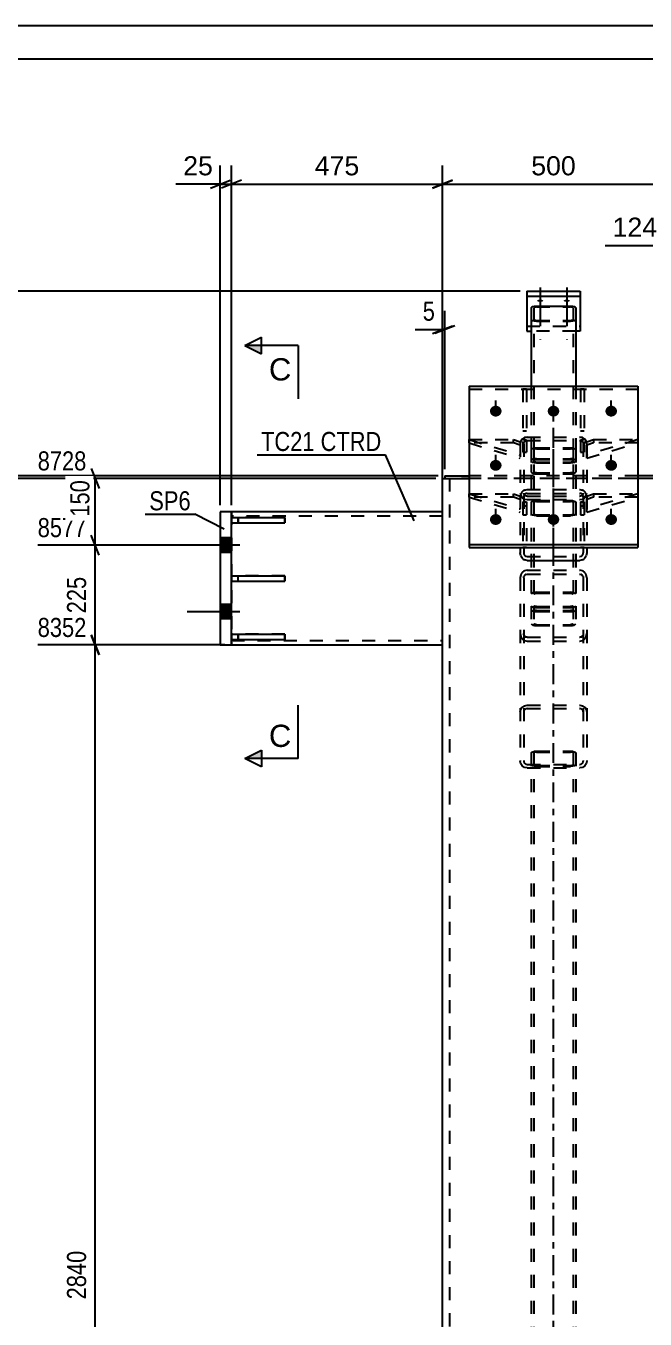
# Model space of a CAD drawing. Header units: millimetres. Extents: x -184 to 657, y -238 to 356.
# Drawn here: x -79.2 to 13.8, y 161.5 to 355.8 of the extents above; entities that cross this region are included whole.
import ezdxf

# ---------------------------------------------------------------- set-up
doc = ezdxf.new("R2010")
doc.units = ezdxf.units.MM
doc.linetypes.add('DXK_LINE_DOT2', pattern=[3.9198, 1.9599, -1.9599])
doc.linetypes.add('DXK_LINE_DOT3', pattern=[5.9187, 2.979, -0.9799, 0.9799, -0.9799])
doc.styles.add('Arial', font='ARIAL.TTF', dxfattribs={"height": 0.2})
doc.styles.add('Arial Narrow', font='ARIALN.TTF', dxfattribs={"height": 0.2})

# ---------------------------------------------------------------- blocks, each defined once
blk = doc.blocks.new('Unknown-284935071-1134')
at = {"color": 5, "linetype": 'Continuous'}
for p, q in [((657.12, 355.82), (-183.88, 355.82)), ((652.12, 350.82), (-178.88, 350.82))]:
    blk.add_line(p, q, dxfattribs=at)
blk = doc.blocks.new('Part-284935071-3666 - 3533')
at = {"color": 2, "linetype": 'Continuous'}
for p, q in [((-48.33, 273.21), (-40.33, 273.21)), ((-48.33, 273.21), (-48.33, 272.41)), ((-48.33, 272.41), (-40.33, 272.41)), ((-40.33, 273.21), (-40.33, 272.41))]:
    blk.add_line(p, q, dxfattribs=at)
at = {"color": 7, "linetype": 'DXK_LINE_DOT2'}
blk.add_line((-47.33, 272.41), (-47.33, 273.21), dxfattribs=at)
blk = doc.blocks.new('Bolt-284935071-3540 - 3533')
at = {"linetype": 'Continuous'}
for points in [[(-8.67, 297.13), (-8.85, 297.14), (-9.02, 297.2), (-9.18, 297.28), (-9.31, 297.39), (-9.42, 297.53), (-9.49, 297.69), (-9.53, 297.85), (-9.53, 298.03), (-9.49, 298.19), (-9.42, 298.35), (-9.31, 298.48), (-9.18, 298.6), (-9.02, 298.68), (-8.85, 298.74), (-8.67, 298.75), (-8.49, 298.74), (-8.31, 298.68), (-8.16, 298.6), (-8.02, 298.48), (-7.92, 298.35), (-7.84, 298.19), (-7.8, 298.03), (-7.8, 297.85), (-7.84, 297.69), (-7.92, 297.53), (-8.02, 297.39), (-8.16, 297.28), (-8.31, 297.2), (-8.49, 297.14)], [(0, 297.13), (-0.18, 297.14), (-0.35, 297.2), (-0.51, 297.28), (-0.64, 297.39), (-0.75, 297.53), (-0.82, 297.69), (-0.86, 297.85), (-0.86, 298.03), (-0.82, 298.19), (-0.75, 298.35), (-0.64, 298.48), (-0.51, 298.6), (-0.35, 298.68), (-0.18, 298.74), (0, 298.75), (0.18, 298.74), (0.35, 298.68), (0.51, 298.6), (0.64, 298.48), (0.75, 298.35), (0.82, 298.19), (0.86, 298.03), (0.86, 297.85), (0.82, 297.69), (0.75, 297.53), (0.64, 297.39), (0.51, 297.28), (0.35, 297.2), (0.18, 297.14)], [(8.67, 297.13), (8.49, 297.14), (8.31, 297.2), (8.16, 297.28), (8.02, 297.39), (7.92, 297.53), (7.84, 297.69), (7.8, 297.85), (7.8, 298.03), (7.84, 298.19), (7.92, 298.35), (8.02, 298.48), (8.16, 298.6), (8.31, 298.68), (8.49, 298.74), (8.67, 298.75), (8.85, 298.74), (9.02, 298.68), (9.18, 298.6), (9.31, 298.48), (9.42, 298.35), (9.49, 298.19), (9.53, 298.03), (9.53, 297.85), (9.49, 297.69), (9.42, 297.53), (9.31, 297.39), (9.18, 297.28), (9.02, 297.2), (8.85, 297.14)], [(-8.67, 288.98), (-8.85, 289), (-9.02, 289.05), (-9.18, 289.14), (-9.31, 289.25), (-9.42, 289.39), (-9.49, 289.54), (-9.53, 289.71), (-9.53, 289.88), (-9.49, 290.05), (-9.42, 290.2), (-9.31, 290.34), (-9.18, 290.45), (-9.02, 290.54), (-8.85, 290.59), (-8.67, 290.61), (-8.49, 290.59), (-8.31, 290.54), (-8.16, 290.45), (-8.02, 290.34), (-7.92, 290.2), (-7.84, 290.05), (-7.8, 289.88), (-7.8, 289.71), (-7.84, 289.54), (-7.92, 289.39), (-8.02, 289.25), (-8.16, 289.14), (-8.31, 289.05), (-8.49, 289)], [(8.67, 288.98), (8.49, 289), (8.31, 289.05), (8.16, 289.14), (8.02, 289.25), (7.92, 289.39), (7.84, 289.54), (7.8, 289.71), (7.8, 289.88), (7.84, 290.05), (7.92, 290.2), (8.02, 290.34), (8.16, 290.45), (8.31, 290.54), (8.49, 290.59), (8.67, 290.61), (8.85, 290.59), (9.02, 290.54), (9.18, 290.45), (9.31, 290.34), (9.42, 290.2), (9.49, 290.05), (9.53, 289.88), (9.53, 289.71), (9.49, 289.54), (9.42, 289.39), (9.31, 289.25), (9.18, 289.14), (9.02, 289.05), (8.85, 289)], [(-8.67, 280.84), (-8.85, 280.86), (-9.02, 280.91), (-9.18, 280.99), (-9.31, 281.11), (-9.42, 281.24), (-9.49, 281.4), (-9.53, 281.57), (-9.53, 281.74), (-9.49, 281.9), (-9.42, 282.06), (-9.31, 282.2), (-9.18, 282.31), (-9.02, 282.4), (-8.85, 282.45), (-8.67, 282.47), (-8.49, 282.45), (-8.31, 282.4), (-8.16, 282.31), (-8.02, 282.2), (-7.92, 282.06), (-7.84, 281.9), (-7.8, 281.74), (-7.8, 281.57), (-7.84, 281.4), (-7.92, 281.24), (-8.02, 281.11), (-8.16, 280.99), (-8.31, 280.91), (-8.49, 280.86)], [(0, 280.84), (-0.18, 280.86), (-0.35, 280.91), (-0.51, 280.99), (-0.64, 281.11), (-0.75, 281.24), (-0.82, 281.4), (-0.86, 281.57), (-0.86, 281.74), (-0.82, 281.9), (-0.75, 282.06), (-0.64, 282.2), (-0.51, 282.31), (-0.35, 282.4), (-0.18, 282.45), (0, 282.47), (0.18, 282.45), (0.35, 282.4), (0.51, 282.31), (0.64, 282.2), (0.75, 282.06), (0.82, 281.9), (0.86, 281.74), (0.86, 281.57), (0.82, 281.4), (0.75, 281.24), (0.64, 281.11), (0.51, 280.99), (0.35, 280.91), (0.18, 280.86)], [(8.67, 280.84), (8.49, 280.86), (8.31, 280.91), (8.16, 280.99), (8.02, 281.11), (7.92, 281.24), (7.84, 281.4), (7.8, 281.57), (7.8, 281.74), (7.84, 281.9), (7.92, 282.06), (8.02, 282.2), (8.16, 282.31), (8.31, 282.4), (8.49, 282.45), (8.67, 282.47), (8.85, 282.45), (9.02, 282.4), (9.18, 282.31), (9.31, 282.2), (9.42, 282.06), (9.49, 281.9), (9.53, 281.74), (9.53, 281.57), (9.49, 281.4), (9.42, 281.24), (9.31, 281.11), (9.18, 280.99), (9.02, 280.91), (8.85, 280.86)]]:
    blk.add_hatch(color=1, dxfattribs=at).paths.add_polyline_path(points)
at = {"color": 1, "linetype": 'Continuous'}
for p, q in [((-8.67, 297.14), (-8.67, 299.54)), ((0, 297.14), (0, 299.54)), ((8.67, 297.14), (8.67, 299.54)), ((-8.67, 289), (-8.67, 291.39)), ((8.67, 289), (8.67, 291.39)), ((-8.67, 280.85), (-8.67, 283.25)), ((0, 280.85), (0, 283.25)), ((8.67, 280.85), (8.67, 283.25))]:
    blk.add_line(p, q, dxfattribs=at)
blk = doc.blocks.new('Bolt-284935071-3544 - 3533')
at = {"linetype": 'Continuous'}
for points in [[(-2, 314.69), (-1.9, 314.68), (-1.81, 314.67), (-1.73, 314.66), (-1.65, 314.63), (-1.6, 314.61), (-1.56, 314.58), (-1.54, 314.54), (-1.54, 314.51), (-1.56, 314.48), (-1.6, 314.45), (-1.65, 314.42), (-1.73, 314.4), (-1.81, 314.38), (-1.9, 314.37), (-2, 314.37), (-2.1, 314.37), (-2.19, 314.38), (-2.27, 314.4), (-2.35, 314.42), (-2.4, 314.45), (-2.44, 314.48), (-2.46, 314.51), (-2.46, 314.54), (-2.44, 314.58), (-2.4, 314.61), (-2.35, 314.63), (-2.27, 314.66), (-2.19, 314.67), (-2.1, 314.68)], [(2, 314.69), (2.1, 314.68), (2.19, 314.67), (2.27, 314.66), (2.35, 314.63), (2.4, 314.61), (2.44, 314.58), (2.46, 314.54), (2.46, 314.51), (2.44, 314.48), (2.4, 314.45), (2.35, 314.42), (2.27, 314.4), (2.19, 314.38), (2.1, 314.37), (2, 314.37), (1.9, 314.37), (1.81, 314.38), (1.73, 314.4), (1.65, 314.42), (1.6, 314.45), (1.56, 314.48), (1.54, 314.51), (1.54, 314.54), (1.56, 314.58), (1.6, 314.61), (1.65, 314.63), (1.73, 314.66), (1.81, 314.67), (1.9, 314.68)]]:
    blk.add_hatch(color=1, dxfattribs=at).paths.add_polyline_path(points)
at = {"color": 1, "linetype": 'Continuous'}
for p, q in [((-2, 316.53), (-2, 312.58)), ((2, 316.53), (2, 312.58))]:
    blk.add_line(p, q, dxfattribs=at)
at = {"color": 1, "linetype": 'DXK_LINE_DOT2'}
for p, q in [((-2, 312.65), (-2, 308.71)), ((2, 312.65), (2, 308.71))]:
    blk.add_line(p, q, dxfattribs=at)
blk = doc.blocks.new('Bolt-284935071-3688 - 3533')
at = {"linetype": 'Continuous'}
for points in [[(-50, 278.91), (-50, 276.71), (-48.33, 276.71), (-48.33, 278.91)], [(-50, 278.91), (-50, 276.71), (-48.33, 276.71), (-48.33, 278.91)], [(-50, 268.91), (-50, 266.71), (-48.33, 266.71), (-48.33, 268.91)], [(-50, 268.91), (-50, 266.71), (-48.33, 266.71), (-48.33, 268.91)]]:
    blk.add_hatch(color=1, dxfattribs=at).paths.add_polyline_path(points)
at = {"color": 1, "linetype": 'Continuous'}
for p, q in [((-48.33, 278.91), (-50, 278.91)), ((-48.33, 278.91), (-50, 278.91)), ((-47.07, 277.81), (-55, 277.81)), ((-47.07, 277.81), (-55, 277.81)), ((-48.33, 276.71), (-50, 276.71)), ((-48.33, 276.71), (-50, 276.71)), ((-48.33, 268.91), (-50, 268.91)), ((-48.33, 268.91), (-50, 268.91)), ((-47.07, 267.81), (-55, 267.81)), ((-47.07, 267.81), (-55, 267.81)), ((-48.33, 266.71), (-50, 266.71)), ((-48.33, 266.71), (-50, 266.71))]:
    blk.add_line(p, q, dxfattribs=at)
blk = doc.blocks.new('Part-284935071-3545 - 3533')
at = {"color": 2, "linetype": 'Continuous'}
for p, q in [((-4, 315.96), (-4, 315.21)), ((-4, 315.96), (4, 315.96)), ((-4, 315.21), (-4, 309.97)), ((-4, 315.21), (4, 315.21)), ((4, 315.96), (4, 309.97)), ((-4, 309.97), (-3.33, 309.97)), ((4, 309.97), (3.33, 309.97))]:
    blk.add_line(p, q, dxfattribs=at)
at = {"color": 7, "linetype": 'DXK_LINE_DOT2'}
for p, q in [((-4, 310.72), (4, 310.72)), ((3.33, 309.97), (-3.33, 309.97))]:
    blk.add_line(p, q, dxfattribs=at)
blk = doc.blocks.new('Part-284935071-3582 - 3533')
at = {"color": 7, "linetype": 'DXK_LINE_DOT2'}
for p, q in [((-4.92, 293.42), (-5, 293.04)), ((-4.69, 293.74), (-4.92, 293.42)), ((-4.34, 293.96), (-4.69, 293.74)), ((-3.93, 294.04), (-4.34, 293.96)), ((-4.31, 293.39), (-4.14, 293.5)), ((-4.14, 293.5), (-3.93, 293.54)), ((-3.93, 294.04), (3.93, 294.04)), ((-3.93, 293.54), (3.93, 293.54)), ((4.34, 293.96), (3.93, 294.04)), ((3.93, 293.54), (4.14, 293.5)), ((4.14, 293.5), (4.31, 293.39)), ((4.69, 293.74), (4.34, 293.96)), ((4.92, 293.42), (4.69, 293.74)), ((5, 293.04), (4.92, 293.42)), ((-5, 293.04), (-5, 277.44)), ((-4.47, 293.04), (-4.43, 293.23)), ((-4.47, 293.04), (-4.47, 276.66)), ((-4.43, 293.23), (-4.31, 293.39)), ((4.31, 293.39), (4.43, 293.23)), ((4.43, 293.23), (4.47, 293.04)), ((4.47, 293.04), (4.47, 276.66)), ((5, 293.04), (5, 277.44)), ((-5, 285.64), (-4.92, 285.26)), ((-4.43, 285.45), (-4.47, 285.64)), ((-4.34, 286.08), (-3.93, 286.16)), ((-3.93, 286.16), (3.93, 286.16)), ((3.93, 286.16), (4.34, 286.08)), ((4.47, 285.64), (4.43, 285.45)), ((4.92, 285.26), (5, 285.64)), ((-5, 285.03), (-4.92, 285.46)), ((-4.92, 285.26), (-4.69, 284.93)), ((-4.69, 284.93), (-4.34, 284.72)), ((-4.43, 285.24), (-4.47, 285.03)), ((-4.31, 285.29), (-4.43, 285.45)), ((-4.34, 284.72), (-3.93, 284.64)), ((-4.14, 285.18), (-4.31, 285.29)), ((-3.93, 285.59), (-4.14, 285.55)), ((-3.93, 285.14), (-4.14, 285.18)), ((-3.93, 285.59), (3.93, 285.59)), ((-3.93, 285.14), (3.93, 285.14)), ((-3.93, 284.64), (3.93, 284.64)), ((4.14, 285.55), (3.93, 285.59)), ((4.14, 285.18), (3.93, 285.14)), ((3.93, 284.64), (4.34, 284.72)), ((4.31, 285.29), (4.14, 285.18)), ((4.43, 285.45), (4.31, 285.29)), ((4.34, 284.72), (4.69, 284.93)), ((4.47, 285.03), (4.43, 285.24)), ((4.69, 284.93), (4.92, 285.26)), ((4.92, 285.46), (5, 285.03)), ((-4.47, 276.66), (-4.43, 276.44)), ((-4.14, 276.13), (-3.93, 276.09)), ((-3.93, 276.09), (3.93, 276.09)), ((3.93, 276.09), (4.14, 276.13)), ((4.43, 276.44), (4.47, 276.66))]:
    blk.add_line(p, q, dxfattribs=at)
at = {"color": 7, "linetype": 'DXK_LINE_DOT3'}
blk.add_line((0, 277.42), (0, 292.76), dxfattribs=at)
at = {"color": 2, "linetype": 'Continuous'}
for p, q in [((-5, 277.44), (-5, 276.66)), ((-4.92, 276.22), (-5, 276.66)), ((5, 276.66), (4.92, 276.22)), ((5, 277.44), (5, 276.66)), ((-3.93, 275.52), (-4.34, 275.61)), ((-3.93, 275.52), (3.93, 275.52)), ((4.34, 275.61), (3.93, 275.52))]:
    blk.add_line(p, q, dxfattribs=at)
at = {"color": 7, "linetype": 'DXK_LINE_DOT2'}
for centre, radius, start, end in [((-3.89, 285.07), 1.1, 114.32, 159.2417), ((3.89, 285.07), 1.1, 20.7583, 65.68), ((-3.91, 285.05), 0.552, 114.32, 159.2417), ((3.91, 285.05), 0.552, 20.7583, 65.68), ((-3.91, 276.63), 0.552, 200.7583, 245.68), ((3.91, 276.63), 0.552, 294.32, 339.2417)]:
    blk.add_arc(centre, radius, start, end, dxfattribs=at)
at = {"color": 2, "linetype": 'Continuous'}
for centre, start, end in [((-3.89, 276.61), 200.7583, 245.68), ((3.89, 276.61), 294.32, 339.2417)]:
    blk.add_arc(centre, 1.1, start, end, dxfattribs=at)
blk = doc.blocks.new('Part-284935071-3651 - 3533')
at = {"color": 7, "linetype": 'DXK_LINE_DOT2'}
for p, q in [((-40.33, 264.45), (-48.33, 264.45)), ((-48.33, 264.45), (-48.33, 263.65)), ((-47.33, 264.45), (-47.33, 263.65)), ((-40.33, 263.65), (-40.33, 264.45)), ((-48.33, 263.65), (-40.33, 263.65))]:
    blk.add_line(p, q, dxfattribs=at)
blk = doc.blocks.new('Part-284935071-3613 - 3533')
at = {"color": 2, "linetype": 'Continuous'}
for p, q in [((-16.67, 282.81), (-48.33, 282.81)), ((-48.33, 262.81), (-16.67, 262.81))]:
    blk.add_line(p, q, dxfattribs=at)
at = {"color": 7, "linetype": 'DXK_LINE_DOT2'}
for p, q in [((-48.33, 282.81), (-48.33, 262.81)), ((-16.67, 282.15), (-48.33, 282.15)), ((-16.67, 262.81), (-16.67, 282.81)), ((-48.33, 263.48), (-16.67, 263.48))]:
    blk.add_line(p, q, dxfattribs=at)
blk = doc.blocks.new('Part-284935071-3626 - 3533')
at = {"color": 7, "linetype": 'DXK_LINE_DOT2'}
for p, q in [((-3.27, 246.68), (-3.1, 246.77)), ((-3.1, 246.77), (-2.84, 246.83)), ((-2.84, 246.83), (-2.53, 246.85)), ((-2.53, 246.85), (2.53, 246.85)), ((2.53, 246.85), (2.84, 246.83)), ((2.84, 246.83), (3.1, 246.77)), ((3.1, 246.77), (3.27, 246.68)), ((-3.33, 246.58), (-3.27, 246.68)), ((-3.33, 246.58), (-3.33, 94.39)), ((-3.27, 244.74), (-3.33, 244.85)), ((-2.9, 246.63), (-2.93, 246.58)), ((-2.93, 246.58), (-2.93, 94.39)), ((-2.93, 244.85), (-2.9, 244.79)), ((-2.82, 246.68), (-2.9, 246.63)), ((-2.69, 246.7), (-2.82, 246.68)), ((-2.53, 246.72), (-2.69, 246.7)), ((-2.53, 246.72), (2.53, 246.72)), ((2.69, 246.7), (2.53, 246.72)), ((2.82, 246.68), (2.69, 246.7)), ((2.9, 246.63), (2.82, 246.68)), ((2.93, 246.58), (2.9, 246.63)), ((2.9, 244.79), (2.93, 244.85)), ((2.93, 246.58), (2.93, 94.39)), ((3.27, 246.68), (3.33, 246.58)), ((3.33, 244.85), (3.27, 244.74)), ((3.33, 246.58), (3.33, 94.39)), ((-3.1, 244.65), (-3.27, 244.74)), ((-2.84, 244.59), (-3.1, 244.65)), ((-2.9, 244.79), (-2.82, 244.75)), ((-2.53, 244.57), (-2.84, 244.59)), ((-2.82, 244.75), (-2.69, 244.72)), ((-2.69, 244.72), (-2.53, 244.71)), ((-2.53, 244.71), (2.53, 244.71)), ((-2.53, 244.57), (2.53, 244.57)), ((2.53, 244.71), (2.69, 244.72)), ((2.84, 244.59), (2.53, 244.57)), ((2.69, 244.72), (2.82, 244.75)), ((2.82, 244.75), (2.9, 244.79)), ((3.1, 244.65), (2.84, 244.59)), ((3.27, 244.74), (3.1, 244.65)), ((-3.27, 111.15), (-3.33, 110.19)), ((-2.53, 112.69), (-2.84, 112.5)), ((-2.69, 111.34), (-2.53, 111.44)), ((-2.53, 112.69), (2.53, 112.69)), ((-2.53, 111.44), (2.53, 111.44)), ((2.84, 112.5), (2.53, 112.69)), ((2.53, 111.44), (2.69, 111.34)), ((3.33, 110.19), (3.27, 111.15)), ((-2.93, 110.19), (-2.9, 110.67)), ((2.9, 110.67), (2.93, 110.19)), ((-3.33, 94.39), (-3.27, 93.44)), ((-2.9, 93.92), (-2.93, 94.39)), ((2.93, 94.39), (2.9, 93.92)), ((3.27, 93.44), (3.33, 94.39)), ((-2.84, 92.09), (-2.53, 91.9)), ((-2.53, 93.15), (-2.69, 93.24)), ((-2.53, 93.15), (2.53, 93.15)), ((-2.53, 91.9), (2.53, 91.9)), ((2.69, 93.24), (2.53, 93.15)), ((2.53, 91.9), (2.84, 92.09))]:
    blk.add_line(p, q, dxfattribs=at)
for centre, radius, start, end in [((-0.25, 110.92), 3.03, 148.6716, 175.7628), ((-1.39, 110.56), 1.51, 148.6716, 175.7628), ((1.39, 110.56), 1.51, 4.2372, 31.3284), ((0.25, 110.92), 3.03, 4.2372, 31.3284), ((-0.25, 93.66), 3.03, 184.2372, 211.3284), ((-1.39, 94.03), 1.51, 184.2372, 211.3284), ((1.39, 94.03), 1.51, 328.6716, 355.7628), ((0.25, 93.66), 3.03, 328.6716, 355.7628)]:
    blk.add_arc(centre, radius, start, end, dxfattribs=at)
blk = doc.blocks.new('Part-284935071-3646 - 3533')
at = {"color": 2, "linetype": 'Continuous'}
for p, q in [((-50, 282.81), (-50, 262.81)), ((-48.33, 282.81), (-50, 282.81)), ((-48.33, 262.81), (-48.33, 282.81)), ((-50, 262.81), (-48.33, 262.81))]:
    blk.add_line(p, q, dxfattribs=at)
blk = doc.blocks.new('Part-284935071-3648 - 3533')
at = {"color": 2, "linetype": 'Continuous'}
for p, q in [((-48.33, 264.45), (-40.33, 264.45)), ((-48.33, 264.45), (-48.33, 263.65)), ((-40.33, 264.45), (-40.33, 263.65)), ((-48.33, 263.65), (-40.33, 263.65))]:
    blk.add_line(p, q, dxfattribs=at)
at = {"color": 7, "linetype": 'DXK_LINE_DOT2'}
blk.add_line((-47.33, 263.65), (-47.33, 264.45), dxfattribs=at)
blk = doc.blocks.new('Part-284935071-3661 - 3533')
at = {"color": 2, "linetype": 'Continuous'}
for p, q in [((-16.33, 288.23), (-12.67, 288.23)), ((-16.33, 288.23), (-16.33, 287.83)), ((-16.33, 287.83), (-15.61, 287.83)), ((16.33, 288.23), (12.67, 288.23)), ((16.33, 287.83), (15.61, 287.83)), ((16.33, 288.23), (16.33, 287.83))]:
    blk.add_line(p, q, dxfattribs=at)
at = {"color": 7, "linetype": 'DXK_LINE_DOT2'}
for p, q in [((15.61, 287.83), (-15.61, 287.83)), ((12.67, 288.23), (-12.67, 288.23))]:
    blk.add_line(p, q, dxfattribs=at)
blk = doc.blocks.new('Part-284935071-3664 - 3533')
at = {"color": 2, "linetype": 'Continuous'}
for p, q in [((-12.67, 301.7), (12.67, 301.7)), ((-12.67, 301.7), (-12.67, 277.44)), ((12.67, 301.7), (12.67, 277.44)), ((-12.67, 277.89), (12.67, 277.89)), ((-12.67, 277.44), (12.67, 277.44))]:
    blk.add_line(p, q, dxfattribs=at)
at = {"color": 7, "linetype": 'DXK_LINE_DOT2'}
blk.add_line((-12.67, 301.24), (12.67, 301.24), dxfattribs=at)
blk = doc.blocks.new('Part-284935071-3667 - 3533')
at = {"color": 2, "linetype": 'Continuous'}
for p, q in [((-48.33, 281.98), (-40.33, 281.98)), ((-48.33, 281.98), (-48.33, 281.18)), ((-40.33, 281.98), (-40.33, 281.18)), ((-48.33, 281.18), (-40.33, 281.18))]:
    blk.add_line(p, q, dxfattribs=at)
at = {"color": 7, "linetype": 'DXK_LINE_DOT2'}
blk.add_line((-47.33, 281.18), (-47.33, 281.98), dxfattribs=at)
blk = doc.blocks.new('Part-284935071-3668 - 3533')
at = {"color": 7, "linetype": 'DXK_LINE_DOT2'}
for p, q in [((-40.33, 273.21), (-48.33, 273.21)), ((-48.33, 273.21), (-48.33, 272.41)), ((-48.33, 272.41), (-40.33, 272.41)), ((-47.33, 272.41), (-47.33, 273.21)), ((-40.33, 272.41), (-40.33, 273.21))]:
    blk.add_line(p, q, dxfattribs=at)
blk = doc.blocks.new('Part-284935071-3669 - 3533')
at = {"color": 7, "linetype": 'DXK_LINE_DOT2'}
for p, q in [((-40.33, 281.98), (-48.33, 281.98)), ((-48.33, 281.98), (-48.33, 281.18)), ((-47.33, 281.98), (-47.33, 281.18)), ((-40.33, 281.18), (-40.33, 281.98)), ((-48.33, 281.18), (-40.33, 281.18))]:
    blk.add_line(p, q, dxfattribs=at)
blk = doc.blocks.new('Part-284935071-3696 - 3533')
at = {"color": 7, "linetype": 'DXK_LINE_DOT3'}
blk.add_line((0, 26.1), (0, 297.83), dxfattribs=at)
at = {"color": 2, "linetype": 'Continuous'}
for p, q in [((-16.67, 26.1), (-16.67, 287.83)), ((-16.67, 287.83), (-16.33, 287.83)), ((-15.61, 287.83), (-14.53, 287.83)), ((-14.53, 287.83), (-12.67, 287.83)), ((15.61, 287.83), (12.67, 287.83))]:
    blk.add_line(p, q, dxfattribs=at)
at = {"color": 7, "linetype": 'DXK_LINE_DOT2'}
for p, q in [((-16.67, 287.83), (-15.61, 287.83)), ((-16.33, 287.83), (-15.61, 287.83)), ((-15.6, 287.83), (-15.6, 26.1)), ((12.67, 287.83), (-12.67, 287.83))]:
    blk.add_line(p, q, dxfattribs=at)
blk = doc.blocks.new('Part-284935071-3705 - 3533')
at = {"color": 7, "linetype": 'DXK_LINE_DOT2'}
for p, q in [((-3.33, 284.24), (-3.27, 284.34)), ((-3.33, 284.24), (-3.33, 268.71)), ((-3.27, 284.34), (-3.1, 284.43)), ((-3.1, 284.43), (-2.84, 284.49)), ((-2.9, 284.29), (-2.93, 284.24)), ((-2.93, 284.24), (-2.93, 268.71)), ((-2.82, 284.33), (-2.9, 284.29)), ((-2.84, 284.49), (-2.53, 284.51)), ((-2.69, 284.36), (-2.82, 284.33)), ((-2.53, 284.37), (-2.69, 284.36)), ((-2.53, 284.51), (2.53, 284.51)), ((-2.53, 284.37), (2.53, 284.37)), ((2.53, 284.51), (2.84, 284.49)), ((2.68, 284.36), (2.53, 284.37)), ((2.81, 284.33), (2.68, 284.36)), ((2.9, 284.29), (2.81, 284.33)), ((2.84, 284.49), (3.1, 284.43)), ((2.93, 284.24), (2.9, 284.29)), ((2.93, 284.24), (2.93, 268.71)), ((3.1, 284.43), (3.27, 284.34)), ((3.27, 284.34), (3.33, 284.24)), ((3.33, 284.24), (3.33, 268.71)), ((-3.27, 282.4), (-3.33, 282.5)), ((-3.1, 282.31), (-3.27, 282.4)), ((-2.84, 282.25), (-3.1, 282.31)), ((-2.93, 282.5), (-2.9, 282.45)), ((-2.9, 282.45), (-2.82, 282.41)), ((-2.53, 282.23), (-2.84, 282.25)), ((-2.82, 282.41), (-2.69, 282.38)), ((-2.69, 282.38), (-2.53, 282.37)), ((-2.53, 282.37), (2.53, 282.37)), ((-2.53, 282.23), (2.53, 282.23)), ((2.53, 282.37), (2.68, 282.38)), ((2.84, 282.25), (2.53, 282.23)), ((2.68, 282.38), (2.81, 282.41)), ((2.81, 282.41), (2.9, 282.45)), ((3.1, 282.31), (2.84, 282.25)), ((2.9, 282.45), (2.93, 282.5)), ((3.27, 282.4), (3.1, 282.31)), ((3.33, 282.5), (3.27, 282.4)), ((-3.27, 270.55), (-3.33, 270.44)), ((-3.1, 270.64), (-3.27, 270.55)), ((-2.84, 270.7), (-3.1, 270.64)), ((-2.93, 270.44), (-2.9, 270.5)), ((-2.9, 270.5), (-2.82, 270.54)), ((-2.53, 270.72), (-2.84, 270.7)), ((-2.82, 270.54), (-2.69, 270.57)), ((-2.69, 270.57), (-2.53, 270.58)), ((-2.53, 270.72), (2.53, 270.72)), ((-2.53, 270.58), (2.53, 270.58)), ((2.84, 270.7), (2.53, 270.72)), ((2.53, 270.58), (2.68, 270.57)), ((2.68, 270.57), (2.81, 270.54)), ((2.81, 270.54), (2.9, 270.5)), ((3.1, 270.64), (2.84, 270.7)), ((2.9, 270.5), (2.93, 270.44)), ((3.27, 270.55), (3.1, 270.64)), ((3.33, 270.44), (3.27, 270.55)), ((-3.33, 268.71), (-3.27, 268.61)), ((-3.27, 268.61), (-3.1, 268.52)), ((-3.1, 268.52), (-2.84, 268.46)), ((-2.9, 268.66), (-2.93, 268.71)), ((-2.82, 268.61), (-2.9, 268.66)), ((-2.84, 268.46), (-2.53, 268.44)), ((-2.69, 268.58), (-2.82, 268.61)), ((-2.53, 268.57), (-2.69, 268.58)), ((-2.53, 268.57), (2.53, 268.57)), ((-2.53, 268.44), (2.53, 268.44)), ((2.68, 268.58), (2.53, 268.57)), ((2.53, 268.44), (2.84, 268.46)), ((2.81, 268.61), (2.68, 268.58)), ((2.9, 268.66), (2.81, 268.61)), ((2.84, 268.46), (3.1, 268.52)), ((2.93, 268.71), (2.9, 268.66)), ((3.1, 268.52), (3.27, 268.61)), ((3.27, 268.61), (3.33, 268.71))]:
    blk.add_line(p, q, dxfattribs=at)
blk = doc.blocks.new('Part-284935071-3706 - 3533')
at = {"color": 7, "linetype": 'DXK_LINE_DOT2'}
for p, q in [((5, 293.32), (6, 293.66)), ((12.67, 293.66), (5, 291.38)), ((6, 293.66), (12.67, 293.66)), ((6, 293.66), (6, 293.16)), ((12.67, 293.66), (12.67, 293.16)), ((5, 290.88), (5, 293.32)), ((6, 293.16), (5, 292.82)), ((5, 290.88), (12.67, 293.16)), ((12.67, 293.16), (6, 293.16))]:
    blk.add_line(p, q, dxfattribs=at)
blk = doc.blocks.new('Part-284935071-3707 - 3533')
at = {"color": 7, "linetype": 'DXK_LINE_DOT2'}
for p, q in [((-4.6, 301.24), (-4.6, 291.76)), ((-4.07, 301.24), (-4.6, 301.24)), ((-4.07, 301.24), (-4.07, 291.76)), ((-4.6, 294.98), (-4.07, 294.98)), ((-4.6, 293.7), (-4.07, 293.7)), ((-4.6, 291.76), (-4.07, 291.76))]:
    blk.add_line(p, q, dxfattribs=at)
blk = doc.blocks.new('Part-284935071-3708 - 3533')
at = {"color": 7, "linetype": 'DXK_LINE_DOT2'}
for p, q in [((5, 285.18), (6, 285.52)), ((12.67, 285.52), (5, 283.24)), ((5, 282.74), (5, 285.18)), ((6, 285.02), (5, 284.68)), ((5, 282.74), (12.67, 285.02)), ((6, 285.52), (12.67, 285.52)), ((6, 285.52), (6, 285.02)), ((12.67, 285.02), (6, 285.02)), ((12.67, 285.52), (12.67, 285.02))]:
    blk.add_line(p, q, dxfattribs=at)
blk = doc.blocks.new('Part-284935071-3709 - 3533')
at = {"color": 7, "linetype": 'DXK_LINE_DOT2'}
for p, q in [((-12.67, 285.02), (-12.67, 285.52)), ((-12.67, 285.52), (-6, 285.52)), ((-12.67, 285.52), (-5, 283.24)), ((-6, 285.02), (-12.67, 285.02)), ((-12.67, 285.02), (-5, 282.74)), ((-6, 285.02), (-6, 285.52)), ((-6, 285.52), (-5, 285.18)), ((-5, 284.68), (-6, 285.02)), ((-5, 285.18), (-5, 282.74))]:
    blk.add_line(p, q, dxfattribs=at)
blk = doc.blocks.new('Part-284935071-3710 - 3533')
at = {"color": 7, "linetype": 'DXK_LINE_DOT2'}
for p, q in [((-12.67, 293.16), (-12.67, 293.66)), ((-12.67, 293.66), (-6, 293.66)), ((-12.67, 293.66), (-5, 291.38)), ((-6, 293.16), (-6, 293.66)), ((-6, 293.66), (-5, 293.32)), ((-6, 293.16), (-12.67, 293.16)), ((-12.67, 293.16), (-5, 290.88)), ((-5, 292.82), (-6, 293.16)), ((-5, 293.32), (-5, 290.88))]:
    blk.add_line(p, q, dxfattribs=at)
blk = doc.blocks.new('Part-284935071-3711 - 3533')
at = {"color": 7, "linetype": 'DXK_LINE_DOT2'}
for p, q in [((4.07, 301.24), (4.07, 291.76)), ((4.6, 301.24), (4.07, 301.24)), ((4.6, 301.24), (4.6, 291.76)), ((4.07, 294.98), (4.6, 294.98)), ((4.07, 293.7), (4.6, 293.7)), ((4.07, 291.76), (4.6, 291.76))]:
    blk.add_line(p, q, dxfattribs=at)
blk = doc.blocks.new('Part-284935071-3717 - 3533')
at = {"color": 7, "linetype": 'DXK_LINE_DOT2'}
for p, q in [((-4.6, 284.3), (-4.6, 277.44)), ((-4.6, 284.3), (-4.07, 284.3)), ((-4.6, 283.7), (-4.07, 283.7)), ((-4.07, 284.3), (-4.07, 277.44)), ((-4.6, 282.36), (-4.07, 282.36))]:
    blk.add_line(p, q, dxfattribs=at)
at = {"color": 2, "linetype": 'Continuous'}
blk.add_line((-4.07, 277.44), (-4.6, 277.44), dxfattribs=at)
blk = doc.blocks.new('Part-284935071-3721 - 3533')
at = {"color": 7, "linetype": 'DXK_LINE_DOT2'}
for p, q in [((4.07, 284.3), (4.07, 277.44)), ((4.07, 284.3), (4.6, 284.3)), ((4.07, 283.7), (4.6, 283.7)), ((4.6, 284.3), (4.6, 277.44)), ((4.07, 282.36), (4.6, 282.36))]:
    blk.add_line(p, q, dxfattribs=at)
at = {"color": 2, "linetype": 'Continuous'}
blk.add_line((4.6, 277.44), (4.07, 277.44), dxfattribs=at)
blk = doc.blocks.new('Part-284935071-3746 - 3533')
at = {"color": 7, "linetype": 'DXK_LINE_DOT2'}
for p, q in [((-3.93, 274.03), (-4.34, 273.94)), ((-3.93, 274.03), (3.93, 274.03)), ((4.34, 273.94), (3.93, 274.03)), ((-4.92, 273.33), (-5, 272.9)), ((-5, 272.9), (-5, 245.35)), ((-4.47, 272.9), (-4.43, 273.11)), ((-4.47, 272.9), (-4.47, 245.35)), ((-4.14, 273.42), (-3.93, 273.46)), ((-3.93, 273.46), (3.93, 273.46)), ((3.93, 273.46), (4.14, 273.42)), ((4.43, 273.11), (4.47, 272.9)), ((4.47, 272.9), (4.47, 245.35)), ((5, 272.9), (4.92, 273.33)), ((5, 272.9), (5, 245.35)), ((-5, 264.52), (-4.92, 264.09)), ((-4.43, 264.31), (-4.47, 264.52)), ((4.47, 264.52), (4.43, 264.31)), ((4.92, 264.09), (5, 264.52)), ((-4.34, 263.48), (-3.93, 263.39)), ((-3.93, 263.96), (-4.14, 264)), ((-3.93, 263.96), (3.93, 263.96)), ((-3.93, 263.39), (3.93, 263.39)), ((4.14, 264), (3.93, 263.96)), ((3.93, 263.39), (4.34, 263.48)), ((-5, 252.74), (-4.92, 253.12)), ((-4.92, 253.12), (-4.69, 253.45)), ((-4.69, 253.45), (-4.34, 253.66)), ((-4.43, 252.93), (-4.47, 252.74)), ((-4.31, 253.09), (-4.43, 252.93)), ((-4.34, 253.66), (-3.93, 253.74)), ((-4.14, 253.2), (-4.31, 253.09)), ((-3.93, 253.24), (-4.14, 253.2)), ((-3.93, 253.74), (3.93, 253.74)), ((-3.93, 253.24), (3.93, 253.24)), ((3.93, 253.74), (4.34, 253.66)), ((4.14, 253.2), (3.93, 253.24)), ((4.31, 253.09), (4.14, 253.2)), ((4.43, 252.93), (4.31, 253.09)), ((4.34, 253.66), (4.69, 253.45)), ((4.47, 252.74), (4.43, 252.93)), ((4.69, 253.45), (4.92, 253.12)), ((4.92, 253.12), (5, 252.74)), ((-4.92, 244.96), (-5, 245.35)), ((-4.69, 244.64), (-4.92, 244.96)), ((-4.47, 245.35), (-4.43, 245.15)), ((-4.43, 245.15), (-4.31, 244.99)), ((-4.31, 244.99), (-4.14, 244.88)), ((-4.14, 244.88), (-3.93, 244.84)), ((-3.93, 244.84), (3.93, 244.84)), ((3.93, 244.84), (4.14, 244.88)), ((4.14, 244.88), (4.31, 244.99)), ((4.31, 244.99), (4.43, 245.15)), ((4.43, 245.15), (4.47, 245.35)), ((4.92, 244.96), (4.69, 244.64)), ((5, 245.35), (4.92, 244.96)), ((-4.34, 244.42), (-4.69, 244.64)), ((-3.93, 244.34), (-4.34, 244.42)), ((-3.93, 244.34), (3.93, 244.34)), ((4.34, 244.42), (3.93, 244.34)), ((4.69, 244.64), (4.34, 244.42))]:
    blk.add_line(p, q, dxfattribs=at)
for centre, radius, start, end in [((-3.89, 272.94), 1.1, 114.3201, 159.2418), ((-3.91, 272.92), 0.552, 114.3201, 159.2418), ((3.91, 272.92), 0.552, 20.7582, 65.6799), ((3.89, 272.94), 1.1, 20.7582, 65.6799), ((-3.91, 264.5), 0.552, 200.7582, 245.6799), ((3.91, 264.5), 0.552, 294.3201, 339.2418), ((-3.89, 264.48), 1.1, 200.7582, 245.6799), ((3.89, 264.48), 1.1, 294.3201, 339.2418)]:
    blk.add_arc(centre, radius, start, end, dxfattribs=at)
blk = doc.blocks.new('Part-284935071-3761 - 3533')
at = {"color": 2, "linetype": 'Continuous'}
for p, q in [((-3.33, 313.45), (-3.27, 313.56)), ((-3.33, 313.45), (-3.33, 301.7)), ((-3.27, 313.56), (-3.1, 313.65)), ((-3.1, 313.65), (-2.84, 313.71)), ((-2.84, 313.71), (-2.53, 313.73)), ((-2.53, 313.73), (2.53, 313.73)), ((2.53, 313.73), (2.84, 313.71)), ((2.84, 313.71), (3.1, 313.65)), ((3.1, 313.65), (3.27, 313.56)), ((3.27, 313.56), (3.33, 313.45)), ((3.33, 313.45), (3.33, 301.7))]:
    blk.add_line(p, q, dxfattribs=at)
at = {"color": 7, "linetype": 'DXK_LINE_DOT2'}
for p, q in [((-2.9, 313.51), (-2.93, 313.45)), ((-2.93, 313.45), (-2.93, 288.79)), ((-2.82, 313.55), (-2.9, 313.51)), ((-2.69, 313.58), (-2.82, 313.55)), ((-2.53, 313.59), (-2.69, 313.58)), ((-2.53, 313.59), (2.53, 313.59)), ((2.69, 313.58), (2.53, 313.59)), ((2.82, 313.55), (2.69, 313.58)), ((2.9, 313.51), (2.82, 313.55)), ((2.93, 313.45), (2.9, 313.51)), ((2.93, 313.45), (2.93, 288.79)), ((-3.27, 311.62), (-3.33, 311.72)), ((-3.1, 311.53), (-3.27, 311.62)), ((-2.84, 311.47), (-3.1, 311.53)), ((-2.93, 311.72), (-2.9, 311.67)), ((-2.9, 311.67), (-2.82, 311.62)), ((-2.53, 311.45), (-2.84, 311.47)), ((-2.82, 311.62), (-2.69, 311.6)), ((-2.69, 311.6), (-2.53, 311.58)), ((-2.53, 311.58), (2.53, 311.58)), ((-2.53, 311.45), (2.53, 311.45)), ((2.53, 311.58), (2.69, 311.6)), ((2.84, 311.47), (2.53, 311.45)), ((2.69, 311.6), (2.82, 311.62)), ((2.82, 311.62), (2.9, 311.67)), ((3.1, 311.53), (2.84, 311.47)), ((2.9, 311.67), (2.93, 311.72)), ((3.27, 311.62), (3.1, 311.53)), ((3.33, 311.72), (3.27, 311.62)), ((-3.33, 301.7), (-3.33, 288.79)), ((3.33, 301.7), (3.33, 288.79)), ((-3.27, 290.63), (-3.33, 290.52)), ((-3.1, 290.71), (-3.27, 290.63)), ((-2.84, 290.77), (-3.1, 290.71)), ((-2.93, 290.52), (-2.9, 290.57)), ((-2.9, 290.57), (-2.82, 290.62)), ((-2.53, 290.79), (-2.84, 290.77)), ((-2.82, 290.62), (-2.69, 290.65)), ((-2.69, 290.65), (-2.53, 290.66)), ((-2.53, 290.79), (2.53, 290.79)), ((-2.53, 290.66), (2.53, 290.66)), ((2.84, 290.77), (2.53, 290.79)), ((2.53, 290.66), (2.69, 290.65)), ((2.69, 290.65), (2.82, 290.62)), ((2.82, 290.62), (2.9, 290.57)), ((3.1, 290.71), (2.84, 290.77)), ((2.9, 290.57), (2.93, 290.52)), ((3.27, 290.63), (3.1, 290.71)), ((3.33, 290.52), (3.27, 290.63)), ((-3.33, 288.79), (-3.27, 288.68)), ((-3.27, 288.68), (-3.1, 288.59)), ((-3.1, 288.59), (-2.84, 288.54)), ((-2.9, 288.74), (-2.93, 288.79)), ((-2.82, 288.69), (-2.9, 288.74)), ((-2.84, 288.54), (-2.53, 288.51)), ((-2.69, 288.66), (-2.82, 288.69)), ((-2.53, 288.65), (-2.69, 288.66)), ((-2.53, 288.65), (2.53, 288.65)), ((-2.53, 288.51), (2.53, 288.51)), ((2.69, 288.66), (2.53, 288.65)), ((2.53, 288.51), (2.84, 288.54)), ((2.82, 288.69), (2.69, 288.66)), ((2.9, 288.74), (2.82, 288.69)), ((2.84, 288.54), (3.1, 288.59)), ((2.93, 288.79), (2.9, 288.74)), ((3.1, 288.59), (3.27, 288.68)), ((3.27, 288.68), (3.33, 288.79))]:
    blk.add_line(p, q, dxfattribs=at)
blk = doc.blocks.new('Part-284935071-3767 - 3533')
at = {"color": 7, "linetype": 'DXK_LINE_DOT2'}
for p, q in [((-3.33, 292.16), (-3.27, 292.26)), ((-3.33, 292.16), (-3.33, 265.99)), ((-3.27, 292.26), (-3.1, 292.35)), ((-3.1, 292.35), (-2.84, 292.41)), ((-2.9, 292.21), (-2.93, 292.16)), ((-2.93, 292.16), (-2.93, 265.99)), ((-2.82, 292.25), (-2.9, 292.21)), ((-2.84, 292.41), (-2.53, 292.43)), ((-2.69, 292.28), (-2.82, 292.25)), ((-2.53, 292.29), (-2.69, 292.28)), ((-2.53, 292.43), (2.53, 292.43)), ((-2.53, 292.29), (2.53, 292.29)), ((2.53, 292.43), (2.84, 292.41)), ((2.69, 292.28), (2.53, 292.29)), ((2.82, 292.25), (2.69, 292.28)), ((2.9, 292.21), (2.82, 292.25)), ((2.84, 292.41), (3.1, 292.35)), ((2.93, 292.16), (2.9, 292.21)), ((2.93, 292.16), (2.93, 265.99)), ((3.1, 292.35), (3.27, 292.26)), ((3.27, 292.26), (3.33, 292.16)), ((3.33, 292.16), (3.33, 265.99)), ((-3.27, 290.32), (-3.33, 290.42)), ((-3.1, 290.23), (-3.27, 290.32)), ((-2.84, 290.17), (-3.1, 290.23)), ((-2.93, 290.42), (-2.9, 290.37)), ((-2.9, 290.37), (-2.82, 290.33)), ((-2.53, 290.15), (-2.84, 290.17)), ((-2.82, 290.33), (-2.69, 290.3)), ((-2.69, 290.3), (-2.53, 290.29)), ((-2.53, 290.29), (2.53, 290.29)), ((-2.53, 290.15), (2.53, 290.15)), ((2.53, 290.29), (2.69, 290.3)), ((2.84, 290.17), (2.53, 290.15)), ((2.69, 290.3), (2.82, 290.33)), ((2.82, 290.33), (2.9, 290.37)), ((3.1, 290.23), (2.84, 290.17)), ((2.9, 290.37), (2.93, 290.42)), ((3.27, 290.32), (3.1, 290.23)), ((3.33, 290.42), (3.27, 290.32)), ((-3.27, 267.82), (-3.33, 267.72)), ((-3.1, 267.91), (-3.27, 267.82)), ((-2.84, 267.97), (-3.1, 267.91)), ((-2.93, 267.72), (-2.9, 267.77)), ((-2.9, 267.77), (-2.82, 267.82)), ((-2.53, 267.99), (-2.84, 267.97)), ((-2.82, 267.82), (-2.69, 267.85)), ((-2.69, 267.85), (-2.53, 267.86)), ((-2.53, 267.99), (2.53, 267.99)), ((-2.53, 267.86), (2.53, 267.86)), ((2.84, 267.97), (2.53, 267.99)), ((2.53, 267.86), (2.69, 267.85)), ((2.69, 267.85), (2.82, 267.82)), ((2.82, 267.82), (2.9, 267.77)), ((3.1, 267.91), (2.84, 267.97)), ((2.9, 267.77), (2.93, 267.72)), ((3.27, 267.82), (3.1, 267.91)), ((3.33, 267.72), (3.27, 267.82)), ((-3.33, 265.99), (-3.27, 265.88)), ((-3.27, 265.88), (-3.1, 265.79)), ((-3.1, 265.79), (-2.84, 265.73)), ((-2.9, 265.93), (-2.93, 265.99)), ((-2.82, 265.89), (-2.9, 265.93)), ((-2.84, 265.73), (-2.53, 265.71)), ((-2.69, 265.86), (-2.82, 265.89)), ((-2.53, 265.85), (-2.69, 265.86)), ((-2.53, 265.85), (2.53, 265.85)), ((-2.53, 265.71), (2.53, 265.71)), ((2.69, 265.86), (2.53, 265.85)), ((2.53, 265.71), (2.84, 265.73)), ((2.82, 265.89), (2.69, 265.86)), ((2.9, 265.93), (2.82, 265.89)), ((2.84, 265.73), (3.1, 265.79)), ((2.93, 265.99), (2.9, 265.93)), ((3.1, 265.79), (3.27, 265.88)), ((3.27, 265.88), (3.33, 265.99))]:
    blk.add_line(p, q, dxfattribs=at)
blk = doc.blocks.new('StraightDimension-284935071-3876 - 3533')
at = {"color": 7, "linetype": 'Continuous'}
for p, q in [((-68.2, 276.31), (-69.4, 279.31)), ((-54.33, 277.81), (-77.41, 277.81)), ((-68.8, 262.81), (-68.8, 277.81)), ((-69.4, 264.31), (-68.2, 261.31)), ((-49.33, 262.81), (-77.41, 262.81))]:
    blk.add_line(p, q, dxfattribs=at)
at = {"color": 0, "linetype": 'Continuous'}
blk.add_wipeout([(-69.5, 278.41), (-69.5, 282.61), (-78.01, 282.61), (-78.01, 278.41)], dxfattribs=at)
at = {"color": 0}
blk.add_wipeout([(-69.55, 273.65), (-73.75, 273.65), (-73.75, 266.97), (-69.55, 266.97)], dxfattribs=at)
at = {"color": 3, "linetype": 'Continuous', "style": 'Arial Narrow'}
blk.add_text('8577', height=2.863, dxfattribs=at).set_placement((-77.41, 279.01))
at = {"color": 3, "style": 'Arial Narrow'}
blk.add_text('225', height=2.863, rotation=90.0002, dxfattribs=at).set_placement((-70.15, 267.57))
blk = doc.blocks.new('StraightDimension-284935071-3827 - 3533')
at = {"color": 7, "linetype": 'Continuous'}
for p, q in [((-88.88, 289.73), (-87.68, 286.73)), ((-17.33, 288.23), (-91.13, 288.23)), ((-17.67, 287.83), (-91.13, 287.83)), ((-87.68, 286.33), (-88.88, 289.33)), ((-88.28, 287.83), (-88.28, 288.23))]:
    blk.add_line(p, q, dxfattribs=at)
at = {"color": 0}
blk.add_wipeout([(-89.03, 292.18), (-93.23, 292.18), (-93.23, 288.75), (-89.03, 288.75)], dxfattribs=at)
at = {"color": 7, "linetype": 'Continuous'}
blk.add_line((-88.28, 288.23), (-88.28, 292.7), dxfattribs=at)
blk.add_line((-88.28, 288.23), (-88.28, 292.7), dxfattribs=at)
at = {"color": 3, "style": 'Arial'}
blk.add_text('6', height=2.87, rotation=90.0002, dxfattribs=at).set_placement((-89.63, 289.35))
blk = doc.blocks.new('StraightDimension-284935071-3837 - 3533')
at = {"color": 7, "linetype": 'Continuous'}
blk.add_line((-17.67, 287.83), (-91.13, 287.83), dxfattribs=at)
blk = doc.blocks.new('StraightDimension-284935071-3856 - 3533')
at = {"color": 7, "linetype": 'Continuous'}
for p, q in [((-16.67, 288.83), (-16.67, 313.03)), ((-16.33, 289.23), (-16.33, 313.03)), ((-18.17, 309.58), (-15.17, 310.78)), ((-14.83, 310.78), (-17.83, 309.58)), ((-16.67, 310.18), (-16.33, 310.18))]:
    blk.add_line(p, q, dxfattribs=at)
at = {"color": 0}
blk.add_wipeout([(-17.19, 310.93), (-17.19, 315.13), (-20.22, 315.13), (-20.22, 310.93)], dxfattribs=at)
at = {"color": 7, "linetype": 'Continuous'}
blk.add_line((-16.67, 310.18), (-20.74, 310.18), dxfattribs=at)
blk.add_line((-16.67, 310.18), (-20.74, 310.18), dxfattribs=at)
at = {"color": 3, "style": 'Arial Narrow'}
blk.add_text('5', height=2.86, dxfattribs=at).set_placement((-19.62, 311.53))
blk = doc.blocks.new('StraightDimension-284935071-3867 - 3533')
at = {"color": 7, "linetype": 'Continuous'}
for p, q in [((-17.67, 287.83), (-77.41, 287.83)), ((-69.4, 289.33), (-68.2, 286.33)), ((-68.8, 277.81), (-68.8, 287.83)), ((-68.2, 276.31), (-69.4, 279.31)), ((-54.33, 277.81), (-77.41, 277.81))]:
    blk.add_line(p, q, dxfattribs=at)
at = {"color": 0}
blk.add_wipeout([(-69.05, 288.18), (-73.25, 288.18), (-73.25, 281.49), (-69.05, 281.49)], dxfattribs=at)
at = {"color": 3, "style": 'Arial Narrow'}
blk.add_text('150', height=2.863, rotation=90.0002, dxfattribs=at).set_placement((-69.65, 282.09))
at = {"color": 0, "linetype": 'Continuous'}
blk.add_wipeout([(-69.5, 288.43), (-69.5, 292.63), (-78.01, 292.63), (-78.01, 288.43)], dxfattribs=at)
at = {"color": 3, "linetype": 'Continuous', "style": 'Arial Narrow'}
blk.add_text('8728', height=2.863, dxfattribs=at).set_placement((-77.41, 289.03))
blk = doc.blocks.new('StraightDimension-284935071-3883 - 3533')
at = {"color": 7, "linetype": 'Continuous'}
for p, q in [((-68.2, 261.31), (-69.4, 264.31)), ((-49.33, 262.81), (-77.41, 262.81)), ((-68.8, 73.48), (-68.8, 262.81))]:
    blk.add_line(p, q, dxfattribs=at)
at = {"color": 0, "linetype": 'Continuous'}
blk.add_wipeout([(-69.5, 263.41), (-69.5, 267.61), (-78.01, 267.61), (-78.01, 263.41)], dxfattribs=at)
at = {"color": 0}
blk.add_wipeout([(-69.55, 172.4), (-73.75, 172.4), (-73.75, 163.89), (-69.55, 163.89)], dxfattribs=at)
at = {"color": 3, "linetype": 'Continuous', "style": 'Arial Narrow'}
blk.add_text('8352', height=2.863, dxfattribs=at).set_placement((-77.41, 264.01))
at = {"color": 3, "style": 'Arial Narrow'}
blk.add_text('2840', height=2.863, rotation=90.0002, dxfattribs=at).set_placement((-70.15, 164.49))
blk = doc.blocks.new('StraightDimension-284935071-5924 - 3533')
at = {"color": 7, "linetype": 'Continuous'}
for p, q in [((-16.67, 283.81), (-16.67, 334.87)), ((16.67, 283.81), (16.67, 334.87)), ((-15.17, 332.62), (-18.17, 331.42)), ((15.17, 331.42), (18.17, 332.62)), ((-16.67, 332.02), (16.67, 332.02))]:
    blk.add_line(p, q, dxfattribs=at)
at = {"color": 0}
blk.add_wipeout([(3.94, 332.77), (3.94, 336.97), (-3.94, 336.97), (-3.94, 332.77)], dxfattribs=at)
at = {"color": 3, "style": 'Arial'}
blk.add_text('500', height=2.865, dxfattribs=at).set_placement((-3.34, 333.37))
blk = doc.blocks.new('StraightDimension-284935071-5925 - 3533')
at = {"color": 7, "linetype": 'Continuous'}
for p, q in [((-48.33, 283.81), (-48.33, 334.87)), ((-16.67, 283.81), (-16.67, 334.87)), ((-46.83, 332.62), (-49.83, 331.42)), ((-18.17, 331.42), (-15.17, 332.62)), ((-48.33, 332.02), (-16.67, 332.02))]:
    blk.add_line(p, q, dxfattribs=at)
at = {"color": 0}
blk.add_wipeout([(-28.56, 332.77), (-28.56, 336.97), (-36.43, 336.97), (-36.43, 332.77)], dxfattribs=at)
at = {"color": 3, "style": 'Arial'}
blk.add_text('475', height=2.865, dxfattribs=at).set_placement((-35.83, 333.37))
blk = doc.blocks.new('StraightDimension-284935071-5926 - 3533')
at = {"color": 7, "linetype": 'Continuous'}
for p, q in [((-50, 283.81), (-50, 334.87)), ((-48.33, 283.81), (-48.33, 334.87)), ((-51.5, 331.42), (-48.5, 332.62)), ((-46.83, 332.62), (-49.83, 331.42)), ((-50, 332.02), (-48.33, 332.02))]:
    blk.add_line(p, q, dxfattribs=at)
at = {"color": 0}
blk.add_wipeout([(-50.52, 332.77), (-50.52, 336.97), (-56.17, 336.97), (-56.17, 332.77)], dxfattribs=at)
at = {"color": 7, "linetype": 'Continuous'}
blk.add_line((-50, 332.02), (-56.7, 332.02), dxfattribs=at)
blk.add_line((-50, 332.02), (-56.7, 332.02), dxfattribs=at)
at = {"color": 3, "style": 'Arial'}
blk.add_text('25', height=2.865, dxfattribs=at).set_placement((-55.57, 333.37))
blk = doc.blocks.new('StraightDimension-284935071-10191 - 3533')
at = {"color": 7, "linetype": 'Continuous'}
blk.add_line((-5, 315.96), (-102.39, 315.96), dxfattribs=at)
blk = doc.blocks.new('StraightDimension-284935071-10290 - 3533')
at = {"color": 7, "linetype": 'Continuous'}
for p, q in [((16.67, 283.81), (16.67, 325.65)), ((24.95, 263.81), (24.95, 325.65)), ((15.17, 322.2), (18.17, 323.4)), ((16.67, 322.8), (24.95, 322.8)), ((26.45, 323.4), (23.45, 322.2))]:
    blk.add_line(p, q, dxfattribs=at)
at = {"color": 0}
blk.add_wipeout([(16.14, 323.55), (16.14, 327.75), (8.27, 327.75), (8.27, 323.55)], dxfattribs=at)
at = {"color": 7, "linetype": 'Continuous'}
blk.add_line((16.67, 322.8), (7.75, 322.8), dxfattribs=at)
blk.add_line((16.67, 322.8), (7.75, 322.8), dxfattribs=at)
at = {"color": 3, "style": 'Arial'}
blk.add_text('124', height=2.865, dxfattribs=at).set_placement((8.87, 324.15))
blk = doc.blocks.new('SectionMark-284935071-4069 - 3533')
at = {"linetype": 'Continuous'}
for points in [[(-43.84, 307.8), (-43.84, 306.55), (-46.34, 307.8)], [(-43.84, 246.99), (-43.84, 245.74), (-46.34, 245.74)]]:
    blk.add_hatch(color=6, dxfattribs=at).paths.add_polyline_path(points)
at = {"color": 6, "linetype": 'Continuous'}
for p, q in [((-46.34, 307.8), (-43.84, 309.05)), ((-43.84, 306.55), (-43.84, 309.05)), ((-38.34, 307.8), (-46.34, 307.8)), ((-46.34, 307.8), (-43.84, 306.55)), ((-38.34, 307.8), (-38.34, 299.8)), ((-38.34, 245.74), (-38.34, 253.74)), ((-46.34, 245.74), (-43.84, 246.99)), ((-43.84, 246.99), (-43.84, 244.49)), ((-38.34, 245.74), (-46.34, 245.74)), ((-43.84, 244.49), (-46.34, 245.74))]:
    blk.add_line(p, q, dxfattribs=at)
at = {"color": 0, "linetype": 'Continuous'}
for points in [[(-39.34, 302.55), (-39.34, 306.05), (-42.71, 306.05), (-42.71, 302.55)], [(-39.34, 247.49), (-39.34, 250.99), (-42.71, 250.99), (-42.71, 247.49)]]:
    blk.add_wipeout(points, dxfattribs=at)
at = {"color": 3, "linetype": 'Continuous', "style": 'Arial'}
for p in [(-42.71, 302.55), (-42.71, 247.49)]:
    blk.add_text('C', height=3.34, dxfattribs=at).set_placement(p)
blk = doc.blocks.new('Mark-284935071-3609 - 3533')
at = {"color": 0}
blk.add_wipeout([(-35.85, 291.95), (-35.85, 294.95), (-43.89, 294.95), (-43.89, 291.95)], dxfattribs=at)
blk.add_wipeout([(-35.85, 291.95), (-35.85, 294.95), (-43.89, 294.95), (-43.89, 291.95)], dxfattribs=at)
at = {"color": 3, "style": 'Arial Narrow'}
blk.add_text('TC21', height=2.863, dxfattribs=at).set_placement((-43.89, 291.95))
at = {"color": 0}
blk.add_wipeout([(-25.83, 291.95), (-25.83, 294.95), (-34.95, 294.95), (-34.95, 291.95)], dxfattribs=at)
blk.add_wipeout([(-25.83, 291.95), (-25.83, 294.95), (-34.95, 294.95), (-34.95, 291.95)], dxfattribs=at)
at = {"color": 30, "linetype": 'Continuous'}
for p in [(-44.49, 291.35), (-20.92, 281.47)]:
    blk.add_line(p, (-25.23, 291.35), dxfattribs=at)
at = {"color": 3, "style": 'Arial Narrow'}
blk.add_text('CTRD', height=2.863, dxfattribs=at).set_placement((-34.95, 291.95))
blk = doc.blocks.new('Mark-284935071-3642 - 3533')
at = {"color": 0}
blk.add_wipeout([(-54.45, 283.04), (-54.45, 286.04), (-60.66, 286.04), (-60.66, 283.04)], dxfattribs=at)
blk.add_wipeout([(-54.45, 283.04), (-54.45, 286.04), (-60.66, 286.04), (-60.66, 283.04)], dxfattribs=at)
at = {"color": 30, "linetype": 'Continuous'}
for p in [(-61.26, 282.44), (-49.41, 280.23)]:
    blk.add_line(p, (-53.85, 282.44), dxfattribs=at)
at = {"color": 3, "style": 'Arial Narrow'}
blk.add_text('SP6', height=2.863, dxfattribs=at).set_placement((-60.66, 283.04))

msp = doc.modelspace()

# ---------------------------------------------------------------- block references
for name in ['Unknown-284935071-1134', 'Part-284935071-3545 - 3533', 'Bolt-284935071-3544 - 3533', 'Part-284935071-3761 - 3533', 'Part-284935071-3664 - 3533', 'Part-284935071-3707 - 3533', 'Part-284935071-3711 - 3533', 'Bolt-284935071-3540 - 3533', 'Part-284935071-3696 - 3533', 'Part-284935071-3710 - 3533', 'Part-284935071-3582 - 3533', 'Part-284935071-3706 - 3533', 'Part-284935071-3767 - 3533', 'Part-284935071-3661 - 3533', 'Part-284935071-3709 - 3533', 'Part-284935071-3717 - 3533', 'Part-284935071-3705 - 3533', 'Part-284935071-3721 - 3533', 'Part-284935071-3708 - 3533', 'Part-284935071-3646 - 3533', 'Part-284935071-3613 - 3533', 'Part-284935071-3667 - 3533', 'Part-284935071-3669 - 3533', 'Bolt-284935071-3688 - 3533', 'Part-284935071-3746 - 3533', 'Part-284935071-3666 - 3533', 'Part-284935071-3668 - 3533', 'Part-284935071-3651 - 3533', 'Part-284935071-3648 - 3533', 'Part-284935071-3626 - 3533']:
    msp.add_blockref(name, (0, 0))

# ---------------------------------------------------------------- next in the draw order: block references
for name in ['StraightDimension-284935071-3827 - 3533', 'StraightDimension-284935071-3876 - 3533']:
    msp.add_blockref(name, (0, 0))

# ---------------------------------------------------------------- next in the draw order: block references
msp.add_blockref('StraightDimension-284935071-3837 - 3533', (0, 0))

# ---------------------------------------------------------------- next in the draw order: block references
for name in ['StraightDimension-284935071-3856 - 3533', 'StraightDimension-284935071-3883 - 3533']:
    msp.add_blockref(name, (0, 0))

# ---------------------------------------------------------------- next in the draw order: block references
msp.add_blockref('StraightDimension-284935071-3867 - 3533', (0, 0))

# ---------------------------------------------------------------- next in the draw order: block references
msp.add_blockref('StraightDimension-284935071-5924 - 3533', (0, 0))

# ---------------------------------------------------------------- next in the draw order: block references
for name in ['StraightDimension-284935071-5925 - 3533', 'StraightDimension-284935071-10290 - 3533']:
    msp.add_blockref(name, (0, 0))

# ---------------------------------------------------------------- next in the draw order: block references
msp.add_blockref('StraightDimension-284935071-5926 - 3533', (0, 0))

# ---------------------------------------------------------------- next in the draw order: block references
msp.add_blockref('StraightDimension-284935071-10191 - 3533', (0, 0))

# ---------------------------------------------------------------- next in the draw order: block references
for name in ['SectionMark-284935071-4069 - 3533', 'Mark-284935071-3642 - 3533']:
    msp.add_blockref(name, (0, 0))

# ---------------------------------------------------------------- next in the draw order: block references
msp.add_blockref('Mark-284935071-3609 - 3533', (0, 0))

doc.saveas('drawing.dxf')
